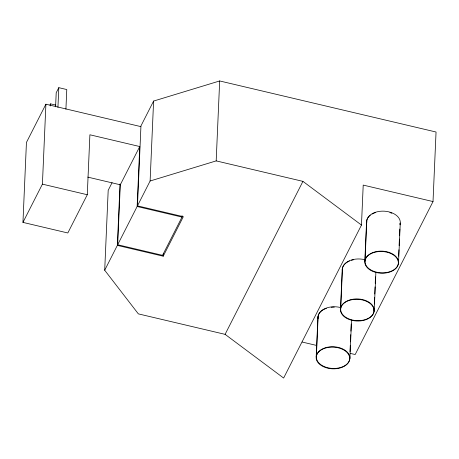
<?xml version="1.0" encoding="UTF-8"?>
<svg xmlns="http://www.w3.org/2000/svg" width="459" height="459" viewBox="0 0 459 459"><rect width="100%" height="100%" fill="white"/><g stroke="black" fill="none" stroke-linecap="round" stroke-linejoin="round"><path stroke-width="0.69" d="M182.068 215.661L182.005 217.084L162.549 255.33L117.676 244.745L137.138 206.498L139.754 146.541L89.895 134.78L87.279 194.731L67.823 232.977L22.95 222.391L26.438 142.451L45.9 104.204L140.827 126.609M22.95 222.391L42.412 184.145L45.9 104.204M50.467 105.966L50.559 103.86L55.878 105.117M55.591 106.809L56.205 92.77L58.798 87.669L66.773 89.551L65.918 109.208M57.937 107.326L58.798 87.669M104.704 270.242L117.355 245.381L163.22 256.202L183.33 216.682L137.459 205.862L140.953 125.921L153.599 101.066L219.672 80.956L436.05 132.02L433.015 201.564L363.212 185.092L361.468 225.065L283.633 378.044L225.094 334.347L138.343 313.876L104.704 270.242L108.192 190.301L112.088 182.653M117.355 245.381L120.034 184.002M117.676 244.745L120.292 184.788L139.754 146.541M137.459 205.862L150.11 181.001L153.599 101.066M163.22 256.202L163.347 253.351M150.11 181.001L216.183 160.897L219.672 80.956M316.182 356.976L317.926 317.008M316.371 356.597L318.116 316.63M340.503 309.171L342.248 269.198M340.698 308.792L342.443 268.825M349.689 358.967A16.788 10.855 2.5 0 0 325.322 348.1A16.788 10.855 2.5 0 0 323.79 366.85A16.788 10.855 2.5 0 0 349.689 358.967L349.81 356.115M349.999 351.829L350.28 345.409M350.435 341.84L350.745 334.703M350.9 331.134L351.215 323.997M349.878 358.594A16.788 10.855 2.5 0 0 325.511 347.721A16.788 10.855 2.5 0 0 323.985 366.471A16.788 10.855 2.5 0 0 349.878 358.594L351.56 320.049M364.83 261.36L366.575 221.393M365.02 260.987L366.764 221.014M374.01 311.162A16.788 10.855 2.5 0 0 349.643 300.289A16.788 10.855 2.5 0 0 348.117 319.045A16.788 10.855 2.5 0 0 374.01 311.162L374.137 308.31M374.32 304.024L374.601 297.604M374.756 294.035L375.072 286.898M375.227 283.329L375.508 276.903M374.205 310.783A16.788 10.855 2.5 0 0 349.838 299.916A16.788 10.855 2.5 0 0 348.306 318.666A16.788 10.855 2.5 0 0 374.205 310.783L375.887 272.244M398.337 263.357A16.788 10.855 2.5 0 0 373.97 252.484A16.788 10.855 2.5 0 0 372.438 271.235A16.788 10.855 2.5 0 0 398.337 263.357L398.492 259.788M398.647 256.22L398.928 249.794M399.112 245.513L399.393 239.087M399.548 235.519L399.829 229.098M400.019 224.812L400.082 223.39M398.527 262.978A16.788 10.855 2.5 0 0 374.16 252.106A16.788 10.855 2.5 0 0 372.633 270.856A16.788 10.855 2.5 0 0 398.527 262.978L400.271 223.011M49.911 105.134L50.559 103.86M225.094 334.347L302.934 181.368L361.468 225.065M433.015 201.564L355.174 354.543L350.292 353.39M216.183 160.897L302.934 181.368M87.749 177.111L120.292 184.788M42.412 184.145L87.279 194.731M137.138 206.498L182.005 217.084M302.131 342.03L316.785 345.484M366.603 222.816A16.788 10.855 2.5 0 1 370.293 215.219M372.106 214.032A16.788 10.855 2.5 0 1 375.714 212.517M389.886 212.557A16.788 10.855 2.5 0 1 391.848 213.251M366.793 222.437A16.788 10.855 2.5 0 1 384.183 211.174A16.788 10.855 2.5 0 1 400.087 224.135M318.144 318.053A16.788 10.855 2.5 0 1 340.062 307.427M342.471 270.242A16.788 10.855 2.5 0 1 364.383 259.622M317.955 318.426A16.788 10.855 2.5 0 1 326.424 308.333M331.197 307.289A16.788 10.855 2.5 0 1 334.313 307.134M342.397 271.332A16.788 10.855 2.5 0 1 349.506 260.999M351.393 260.322A16.788 10.855 2.5 0 1 353.407 259.811"/></g></svg>
